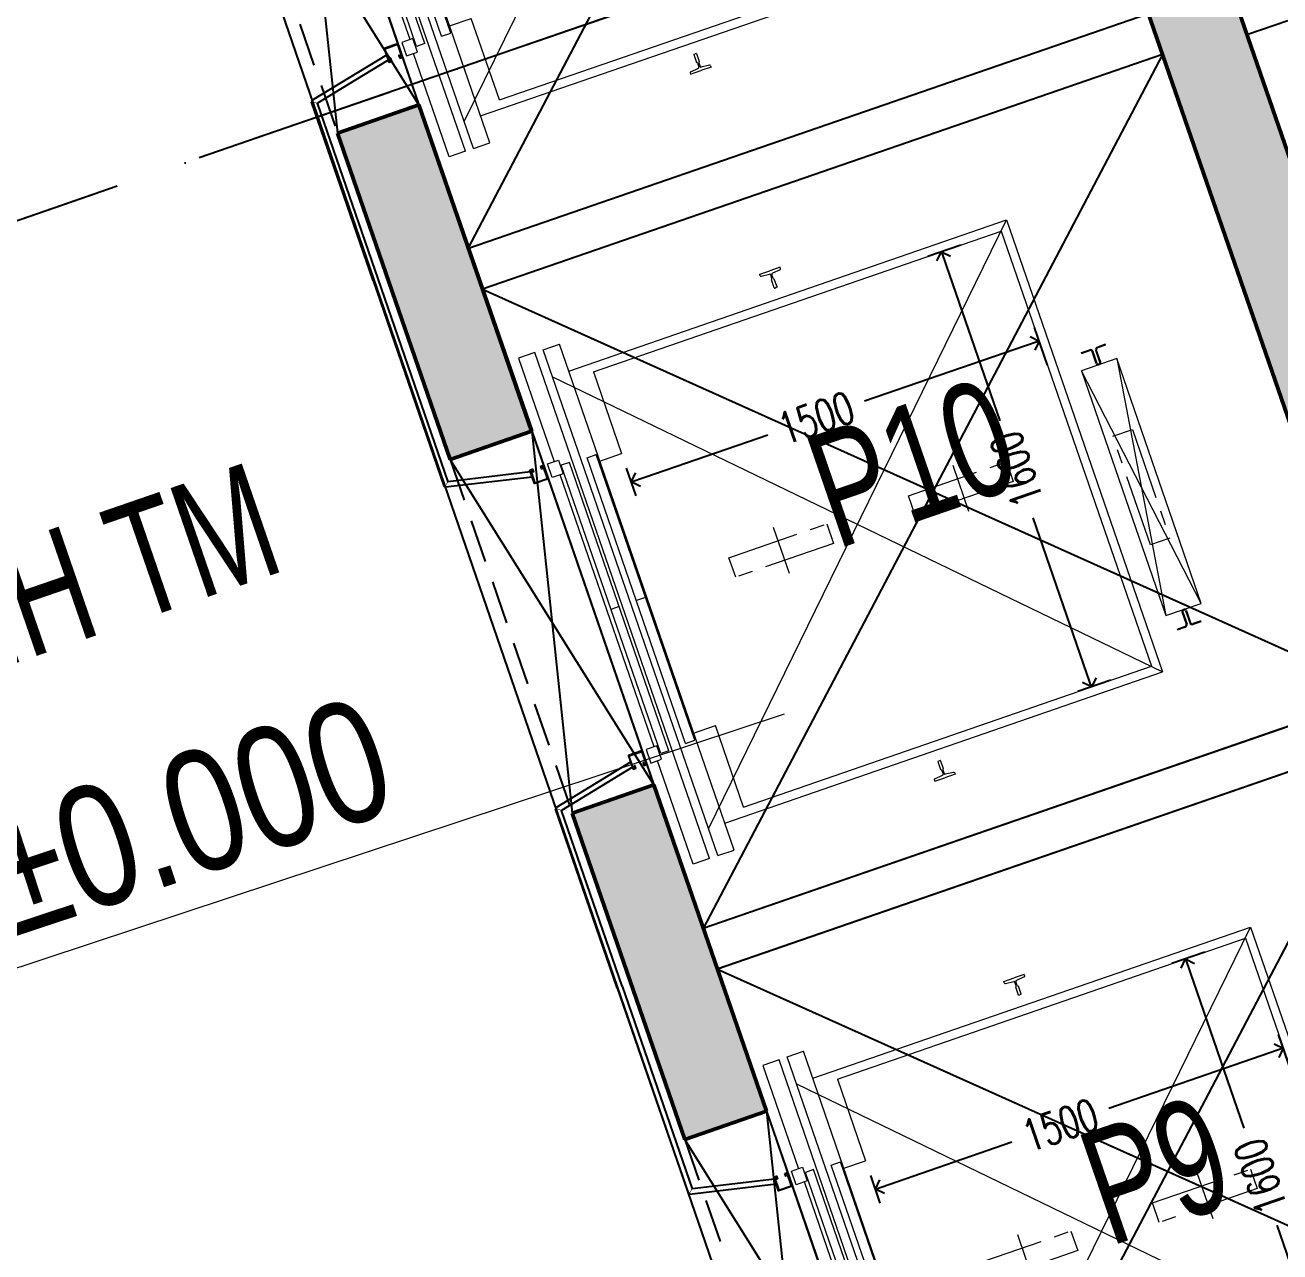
# Model space of a CAD drawing. Header units: millimetres. Extents: x -1534340 to 1713810, y -1348191 to 1114081.
# Drawn here: x 1275575 to 1279937, y -303787 to -299524 of the extents above; entities that cross this region are included whole.
import ezdxf
from ezdxf.enums import TextEntityAlignment as Align

# ---------------------------------------------------------------- set-up
doc = ezdxf.new("R2010")
doc.units = ezdxf.units.MM
doc.header["$LTSCALE"] = 100
doc.header["$PDMODE"] = 32
doc.header["$PDSIZE"] = 2.5
for name, pattern in [('CENTER2', [1.125, 0.75, -0.125, 0.125, -0.125]), ('DASHED', [4.5, 3, -1.5]), ('xref.asix of  podium$0$xref.asix of  podium$0$DASHDOT', [1, 0.5, -0.25, 0, -0.25]), ('xref.asix of  podium$0$xref.asix of  podium$0$Xref_ST_MBDV Cot vach 30.7.2022$0$CENTERX2', [4, 2.5, -0.5, 0.5, -0.5]), ('xref.asix of  podium$0$xref.asix of  podium$0$Xref_ST_MBDV Cot vach 30.7.2022$0$HIDDEN', [0.375, 0.25, -0.125]), ('xref.asix of  podium$0$xref.asix of  podium$0$Xref_ST_MBDV Cot vach 30.7.2022$0$PHANTOMX2', [5, 2.5, -0.5, 0.5, -0.5, 0.5, -0.5]), ('Xref.Asix of Basement B2$0$HIDDEN', [0.375, 0.25, -0.125]), ('Xref_ST_MBDV Cot vach 30.7.2022$0$CENTERX2', [4, 2.5, -0.5, 0.5, -0.5]), ('Xref_ST_MBDV Cot vach 30.7.2022$0$HIDDEN', [0.375, 0.25, -0.125]), ('Xref_ST_MBDV Cot vach 30.7.2022$0$PHANTOMX2', [5, 2.5, -0.5, 0.5, -0.5, 0.5, -0.5])]:
    doc.linetypes.add(name, pattern=pattern)
for name, color, linetype in [('ccu11-Khuat', 9, 'DASHED'), ('ccu11-Thay', 7, 'Continuous'), ('ccu12-Manh', 8, 'Continuous'), ('ccu12-Truc', 13, 'CENTER2'), ('KC2-DIM', 251, 'Continuous'), ('KT-Kich thuoc', 9, 'Continuous'), ('KT-Text', 7, 'Continuous'), ('xref.asix of  podium$0$xref.asix of  podium$0$KT-Hatch', 251, 'Continuous'), ('xref.asix of  podium$0$xref.asix of  podium$0$KT-Kich thuoc', 9, 'Continuous'), ('xref.asix of  podium$0$xref.asix of  podium$0$KT-Luoi truc South Tower', 8, 'xref.asix of  podium$0$xref.asix of  podium$0$DASHDOT'), ('xref.asix of  podium$0$xref.asix of  podium$0$KT-Thay', 7, 'Continuous'), ('xref.asix of  podium$0$xref.asix of  podium$0$Xref_ST_MBDV Cot vach 30.7.2022$0$KT-Net manh', 139, 'Continuous'), ('Xref_ST_MBDV Cot vach 30.7.2022$0$KT-Net manh', 139, 'Continuous')]:
    doc.layers.add(name, color=color, linetype=linetype)
for name, color, linetype, lineweight in [('KT-Ghi chu', 26, 'Continuous', 15), ('xref.asix of  podium$0$xref.asix of  podium$0$ST_MBDV Cot vach 220805$0$KT-Net cot vach', 6, 'Continuous', 50), ('xref.asix of  podium$0$xref.asix of  podium$0$Xref_ST_MBDV Cot vach 30.7.2022$0$KT-Noi that', 36, 'Continuous', 9), ('Xref_ST_MBDV Cot vach 30.7.2022$0$KT-Noi that', 36, 'Continuous', 9)]:
    doc.layers.add(name, color=color, linetype=linetype, lineweight=lineweight)
doc.layers.add('Xref.Asix of Basement B2$0$KT-Chi gioi XD', color=7, linetype='Xref.Asix of Basement B2$0$HIDDEN', true_color=0x0066cc)
doc.styles.add('font unicode ccu', font='arial.ttf')
doc.styles.add('xref.asix of  podium$0$xref.asix of  podium$0$Xref_ST_MBDV Cot vach 30.7.2022$0$DIM', font='vnsimli.shx', dxfattribs={"width": 0.7})
doc.styles.add('Xref_ST_MBDV Cot vach 30.7.2022$0$Arial', font='arial.ttf', dxfattribs={"width": 0.7})
doc.styles.add('Xref_ST_MBDV Cot vach 30.7.2022$0$DIM', font='vnsimli.shx', dxfattribs={"width": 0.7})
doc.dimstyles.new('xref.asix of  podium$0$xref.asix of  podium$0$Xref_ST_MBDV Cot vach 30.7.2022$0$CCU 1-100 A1', dxfattribs={"dimscale": 100, "dimtxt": 2.2, "dimasz": 1, "dimexe": 1, "dimexo": 0, "dimgap": 1, "dimtad": 1, "dimdec": 0, "dimdsep": 46, "dimtxsty": 'xref.asix of  podium$0$xref.asix of  podium$0$Xref_ST_MBDV Cot vach 30.7.2022$0$DIM', "dimblk1": 'xref.asix of  podium$0$xref.asix of  podium$0$Xref_ST_MBDV Cot vach 30.7.2022$0$_ARCHTICK', "dimblk2": 'xref.asix of  podium$0$xref.asix of  podium$0$Xref_ST_MBDV Cot vach 30.7.2022$0$_ARCHTICK', "dimsah": 1, "dimcen": 0, "dimdle": 1, "dimclrd": 256, "dimclre": 256, "dimclrt": 31, "dimadec": 0, "dimazin": 0, "dimtfac": 1, "dimtdec": 0, "dimtix": 1, "dimtmove": 2, "dimatfit": 3, "dimldrblk": 'xref.asix of  podium$0$xref.asix of  podium$0$Xref_ST_MBDV Cot vach 30.7.2022$0$_ARCHTICK', "dimfxl": 8, "dimtolj": 1, "dimarcsym": 0})
doc.dimstyles.new('Xref_ST_MBDV Cot vach 30.7.2022$0$CCU 1-100 A1', dxfattribs={"dimscale": 100, "dimtxt": 2.2, "dimasz": 1, "dimexe": 1, "dimexo": 0, "dimgap": 1, "dimtad": 1, "dimdec": 0, "dimdsep": 46, "dimtxsty": 'Xref_ST_MBDV Cot vach 30.7.2022$0$DIM', "dimblk1": 'Xref_ST_MBDV Cot vach 30.7.2022$0$_ARCHTICK', "dimblk2": 'Xref_ST_MBDV Cot vach 30.7.2022$0$_ARCHTICK', "dimsah": 1, "dimcen": 0, "dimdle": 1, "dimclrd": 256, "dimclre": 256, "dimclrt": 31, "dimadec": 0, "dimazin": 0, "dimtfac": 1, "dimtdec": 0, "dimtix": 1, "dimtmove": 2, "dimatfit": 3, "dimldrblk": 'Xref_ST_MBDV Cot vach 30.7.2022$0$_ARCHTICK', "dimfxl": 8, "dimtolj": 1, "dimarcsym": 0})

# ---------------------------------------------------------------- blocks, each defined once
blk = doc.blocks.new('Grid-ST-flat-3')
at = {"layer": 'ccu12-Truc', "ltscale": 30}
blk.add_line((373810.3, -49513), (349695.2, -57838.7), dxfattribs=at)
blk = doc.blocks.new('LOI-B2-T1-PN')
at = {"layer": 'xref.asix of  podium$0$xref.asix of  podium$0$KT-Hatch'}
h = blk.add_hatch(dxfattribs=at)
h.set_pattern_fill('BTCT', color=256, scale=40)
h.set_pattern_definition([(50, (106559.85, -42147.03), (286.9041, -25.10085), [30, -330]), (355, (106559.85, -42147.03), (-55.5005, 300.8769), [24, -264]), (100.4514, (106583.76, -42149.12), (231.40375, 275.7758), [25.4961, -280.4568]), (46.1842, (106559.85, -42067.03), (426.8964, -66.2076), [45, -495]), (96.6356, (106595.43, -42072.55), (373.865, 389.6471), [38.2441, -420.6852]), (351.1842, (106559.85, -42067.03), (373.8648, 389.6474), [36, -396]), (21, (106599.85, -42087.03), (238.7628, -161.04756), [30, -330]), (326, (106599.85, -42087.03), (97.3261, 290.06), [24, -264]), (71.4514, (106619.75, -42100.45), (336.08905, 129.0122), [25.4961, -280.4568]), (37.5, (106559.85, -42147.03), (4.86394, 133.15754), [0, -260.8, 0, -268, 0, -265]), (7.5, (106559.85, -42147.03), (105.22781, 157.76468), [0, -152.8, 0, -254.8, 0, -101]), (327.5, (106470.65, -42147.03), (213.52897, -9.02195), [0, -100, 0, -312, 0, -414]), (317.5, (106430.65, -42147.03), (233.27447, 40.042), [0, -130, 0, -207.2, 0, -294]), (45, (106559.85, -42147.03), (-106.06602, 106.06602), []), (45, (106630.57, -42147.03), (-106.06602, 106.06602), [])])
h.paths.add_polyline_path([(49433.7, 3364), (49622.7, 3429.2), (52034.4, -3556.2), (48915.1, -4633.1), (48640.9, -3839.1), (45994.2, -4752.9), (45691.5, -3876), (45975.1, -3778.1), (46163.6, -4324.1), (48526.7, -3508.3), (46111.8, 3486.6), (43748.6, 2670.7), (43919.1, 2177), (43635.5, 2079.1), (43350.8, 2903.7), (49116.9, 4894.4), (49182.1, 4705.3), (46346.4, 3726.3), (49117.1, -4298.9), (51763.8, -3385.1)])
h.paths.add_polyline_path([(45550.8, -2549.2), (45267.2, -2647.1), (44875.6, -1512.8), (45159.2, -1414.9)], flags=17)
h.paths.add_polyline_path([(44735, -186.1), (44451.4, -284), (44059.8, 850.3), (44343.3, 948.2)], flags=17)
h.paths.add_polyline_path([(42855.7, -4855), (42572.2, -4952.9), (42759.8, -5496.4), (40396.7, -6312.3), (37981.7, 682.6), (40344.9, 1498.4), (40516.2, 1002.2), (40799.8, 1100.1), (40514.2, 1927.2), (37583.9, 915.5), (40227.3, -6741), (43157.6, -5729.4)])
h.paths.add_polyline_path([(42431.5, -3626.2), (42147.9, -3724.1), (41756.3, -2589.8), (42039.9, -2491.9)], flags=17)
h.paths.add_polyline_path([(41615.6, -1263.1), (41332.1, -1361), (40940.4, -226.7), (41224, -128.8)], flags=17)
at = {"ltscale": 0.5}
for points in [[(46878.7, 1265.3), (44515.5, 449.4)], [(46927.6, 1123.5), (44564.5, 307.6)], [(47694.5, -1097.9), (45331.4, -1913.7)], [(47743.5, -1239.7), (45380.4, -2055.5)]]:
    blk.add_lwpolyline(points, dxfattribs=at)
at = {"layer": 'ccu11-Khuat', "color": 6, "ltscale": 0.5}
for points in [[(43635.5, 2079.1), (44059.8, 850.3)], [(44451.4, -284), (44875.6, -1512.8)], [(45267.2, -2647.1), (45691.5, -3876)]]:
    blk.add_lwpolyline(points, dxfattribs=at)
at = {"layer": 'ccu11-Khuat', "ltscale": 0.5}
blk.add_lwpolyline([(47221, 1193), (48213.5, 1535.7), (48523.5, 637.8)], dxfattribs=at)
at = {"layer": 'ccu11-Thay', "color": 6, "ltscale": 0.5}
for points in [[(43919.1, 2177), (44343.3, 948.2)], [(44735, -186.1), (45159.2, -1414.9)], [(45550.8, -2549.2), (45975.1, -3778.1)]]:
    blk.add_lwpolyline(points, dxfattribs=at)
at = {"layer": 'ccu12-Manh', "ltscale": 0.5}
for points in [[(46110.9, 3489.1), (44514.7, 451.9)], [(46927.6, 1123.5), (45331.4, -1913.7)], [(44564.5, 307.6), (47694.5, -1097.9)], [(47743.5, -1239.7), (46147.3, -4276.9)], [(45380.4, -2055.5), (48510.4, -3461)]]:
    blk.add_lwpolyline(points, dxfattribs=at)
at = {"layer": 'KC2-DIM', "ltscale": 0.5}
for points in [[(43919.1, 2177), (44059.8, 850.3)], [(44343.3, 948.2), (43635.5, 2079.1)], [(44735, -186.1), (44875.6, -1512.8)], [(45159.2, -1414.9), (44451.4, -284)], [(45550.8, -2549.2), (45691.5, -3876)], [(45975.1, -3778.1), (45267.2, -2647.1)]]:
    blk.add_lwpolyline(points, dxfattribs=at)
at = {"layer": 'xref.asix of  podium$0$xref.asix of  podium$0$ST_MBDV Cot vach 220805$0$KT-Net cot vach', "extrusion": (-3.35283e-09, 1.99852e-08, 1)}
for p, q in [((46346.4, 3726.3), (49117.1, -4298.9)), ((48526.7, -3508.3), (46111.8, 3486.6))]:
    blk.add_line(p, q, dxfattribs=at)
at = {"layer": 'xref.asix of  podium$0$xref.asix of  podium$0$ST_MBDV Cot vach 220805$0$KT-Net cot vach', "color": 6}
for p, q in [((44343.3, 948.2), (44059.8, 850.3)), ((44735, -186.1), (44451.4, -284)), ((45159.2, -1414.9), (44875.6, -1512.8)), ((45550.8, -2549.2), (45267.2, -2647.1))]:
    blk.add_line(p, q, dxfattribs=at)
at = {"layer": 'xref.asix of  podium$0$xref.asix of  podium$0$ST_MBDV Cot vach 220805$0$KT-Net cot vach', "color": 6, "extrusion": (-3.35283e-09, 1.99852e-08, 1)}
for p, q in [((44343.3, 948.2), (44735, -186.1)), ((44059.8, 850.3), (44451.4, -284)), ((45159.2, -1414.9), (45550.8, -2549.2)), ((44875.6, -1512.8), (45267.2, -2647.1))]:
    blk.add_line(p, q, dxfattribs=at)
blk = doc.blocks.new('xref.asix of  podium$0$xref.asix of  podium$0$Asix South Tower')
at = {"layer": 'xref.asix of  podium$0$xref.asix of  podium$0$KT-Luoi truc South Tower', "ltscale": 10}
blk.add_line((-41522.4, 50319.2), (-65827.2, 41928), dxfattribs=at)
blk = doc.blocks.new('xref.asix of  podium$0$xref.asix of  podium$0$Xref_ST_MBDV Cot vach 30.7.2022$0$_Open90')
at = {"color": 0, "linetype": 'ByBlock', "lineweight": -2}
for p, q in [((0, 0), (-1, 0)), ((-0.5, 0.5), (0, 0)), ((0, 0), (-0.5, -0.5))]:
    blk.add_line(p, q, dxfattribs=at)
blk = doc.blocks.new('*D2766')
at = {"layer": 'Defpoints', "color": 5, "transparency": 16777216}
for p, q in [((-2230, 1494.3), (-2230, 1595.8)), ((-730, 1457.2), (-730, 1595.8)), ((-2180, 1545.8), (-1728.4, 1545.8)), ((-780, 1545.8), (-1371.8, 1545.8))]:
    blk.add_line(p, q, dxfattribs=at)
at = {"layer": 'Defpoints', "color": 0, "transparency": 16777216}
for p in [(-2230, 1545.8), (-2230, 1494.3, 0), (-730, 1457.2, 0)]:
    blk.add_point(p, dxfattribs=at)
at = {"layer": 'Defpoints', "color": 5, "transparency": 16777216, "xscale": 50, "yscale": 50, "zscale": 50, "rotation": 180}
blk.add_blockref('xref.asix of  podium$0$xref.asix of  podium$0$Xref_ST_MBDV Cot vach 30.7.2022$0$_Open90', (-2230, 1545.8), dxfattribs=at)
at = {"layer": 'Defpoints', "color": 5, "transparency": 16777216, "xscale": 50, "yscale": 50, "zscale": 50}
blk.add_blockref('xref.asix of  podium$0$xref.asix of  podium$0$Xref_ST_MBDV Cot vach 30.7.2022$0$_Open90', (-730, 1545.8), dxfattribs=at)
at = {"layer": 'Defpoints', "color": 5, "transparency": 16777216, "insert": (-1550.1, 1545.8), "char_height": 110, "attachment_point": 5, "style": 'xref.asix of  podium$0$xref.asix of  podium$0$Xref_ST_MBDV Cot vach 30.7.2022$0$DIM'}
blk.add_mtext('\\A1;1500', dxfattribs=at)
blk = doc.blocks.new('xref.asix of  podium$0$xref.asix of  podium$0$Xref_ST_MBDV Cot vach 30.7.2022$0$_ARCHTICK')
at = {"color": 0, "linetype": 'ByBlock', "const_width": 0.15}
blk.add_lwpolyline([(-0.5, -0.5), (0.5, 0.5)], dxfattribs=at)
blk = doc.blocks.new('*D2767')
at = {"layer": 'Defpoints', "color": 5, "transparency": 16777216}
for p, q in [((-879.1, 1950), (-1000.2, 1950)), ((-950.2, 1900), (-950.2, 1328.3)), ((-950.2, 400), (-950.2, 971.7)), ((-879.1, 350), (-1000.2, 350))]:
    blk.add_line(p, q, dxfattribs=at)
at = {"layer": 'Defpoints', "color": 0, "transparency": 16777216}
for p in [(-879.1, 1950, 0), (-950.2, 350), (-879.1, 350, 0)]:
    blk.add_point(p, dxfattribs=at)
at = {"layer": 'Defpoints', "color": 5, "transparency": 16777216, "xscale": 50, "yscale": 50, "zscale": 50}
for p, rotation in [((-950.2, 1950), 90), ((-950.2, 350), 270)]:
    blk.add_blockref('xref.asix of  podium$0$xref.asix of  podium$0$Xref_ST_MBDV Cot vach 30.7.2022$0$_Open90', p, dxfattribs=dict(at, rotation=rotation))
at = {"layer": 'Defpoints', "color": 5, "transparency": 16777216, "insert": (-950.2, 1150), "char_height": 110, "attachment_point": 5, "rotation": 90, "style": 'xref.asix of  podium$0$xref.asix of  podium$0$Xref_ST_MBDV Cot vach 30.7.2022$0$DIM'}
blk.add_mtext('\\A1;1600', dxfattribs=at)
blk = doc.blocks.new('Xref_ST_MBDV Cot vach 30.7.2022$0$_Open90')
at = {"color": 0, "linetype": 'ByBlock', "lineweight": -2}
for p, q in [((0, 0), (-1, 0)), ((-0.5, 0.5), (0, 0)), ((0, 0), (-0.5, -0.5))]:
    blk.add_line(p, q, dxfattribs=at)
blk = doc.blocks.new('*D185')
at = {"layer": 'Defpoints', "color": 5, "transparency": 16777216}
for p, q in [((-2230, 1494.3), (-2230, 1595.8)), ((-730, 1457.2), (-730, 1595.8)), ((-2180, 1545.8), (-1728.4, 1545.8)), ((-780, 1545.8), (-1371.8, 1545.8))]:
    blk.add_line(p, q, dxfattribs=at)
at = {"layer": 'Defpoints', "color": 0, "transparency": 16777216}
for p in [(-2230, 1545.8), (-2230, 1494.3), (-730, 1457.2)]:
    blk.add_point(p, dxfattribs=at)
at = {"layer": 'Defpoints', "color": 5, "transparency": 16777216, "xscale": 50, "yscale": 50, "zscale": 50, "rotation": 180}
blk.add_blockref('Xref_ST_MBDV Cot vach 30.7.2022$0$_Open90', (-2230, 1545.8), dxfattribs=at)
at = {"layer": 'Defpoints', "color": 5, "transparency": 16777216, "xscale": 50, "yscale": 50, "zscale": 50}
blk.add_blockref('Xref_ST_MBDV Cot vach 30.7.2022$0$_Open90', (-730, 1545.8), dxfattribs=at)
at = {"layer": 'Defpoints', "color": 5, "transparency": 16777216, "insert": (-1550.1, 1545.8), "char_height": 110, "attachment_point": 5, "style": 'Xref_ST_MBDV Cot vach 30.7.2022$0$DIM'}
blk.add_mtext('\\A1;1500', dxfattribs=at)
blk = doc.blocks.new('Xref_ST_MBDV Cot vach 30.7.2022$0$_ARCHTICK')
at = {"color": 0, "linetype": 'ByBlock', "const_width": 0.15}
blk.add_lwpolyline([(-0.5, -0.5), (0.5, 0.5)], dxfattribs=at)
blk = doc.blocks.new('*D186')
at = {"layer": 'Defpoints', "color": 5, "transparency": 16777216}
for p, q in [((-879.1, 1950), (-1000.2, 1950)), ((-950.2, 1900), (-950.2, 1328.3)), ((-950.2, 400), (-950.2, 971.7)), ((-879.1, 350), (-1000.2, 350))]:
    blk.add_line(p, q, dxfattribs=at)
at = {"layer": 'Defpoints', "color": 0, "transparency": 16777216}
for p in [(-879.1, 1950), (-950.2, 350), (-879.1, 350)]:
    blk.add_point(p, dxfattribs=at)
at = {"layer": 'Defpoints', "color": 5, "transparency": 16777216, "xscale": 50, "yscale": 50, "zscale": 50}
for p, rotation in [((-950.2, 1950), 90), ((-950.2, 350), 270)]:
    blk.add_blockref('Xref_ST_MBDV Cot vach 30.7.2022$0$_Open90', p, dxfattribs=dict(at, rotation=rotation))
at = {"layer": 'Defpoints', "color": 5, "transparency": 16777216, "insert": (-950.2, 1150), "char_height": 110, "attachment_point": 5, "rotation": 90, "style": 'Xref_ST_MBDV Cot vach 30.7.2022$0$DIM'}
blk.add_mtext('\\A1;1600', dxfattribs=at)
blk = doc.blocks.new('CAODOSAN')
at = {"layer": 'KT-Ghi chu'}
h = blk.add_hatch(color=256, dxfattribs=at)
edge = h.paths.add_edge_path()
edge.add_ellipse((285.7, 0), major_axis=(129.9, 129.9), ratio=1, start_angle=45, end_angle=135)
edge.add_line((102, 0), (285.7, 0))
edge.add_line((285.7, 0), (285.7, 183.7))
h = blk.add_hatch(color=256, dxfattribs=at)
edge = h.paths.add_edge_path()
edge.add_ellipse((285.7, 0), major_axis=(129.9, 129.9), ratio=1, start_angle=225, end_angle=315)
edge.add_line((469.3, 0), (285.7, 0))
edge.add_line((285.7, 0), (285.7, -183.7))
for p, q in [((285.7, 285.7), (285.7, -285.7)), ((2047.4, 0), (0, 0))]:
    blk.add_line(p, q, dxfattribs=at)
blk.add_circle((285.7, 0), 183.7, dxfattribs=at)
at = {"color": 3, "style": 'font unicode ccu', "width": 0.7}
blk.add_attdef('FL', (493.5, 47.1), '', height=300, dxfattribs=at)
at = {"color": 1, "style": 'font unicode ccu', "width": 0.7}
blk.add_attdef('SL', (489.8, -336.6), '', height=300, dxfattribs=at)
blk = doc.blocks.new('xref.asix of  podium$0$xref.asix of  podium$0$Xref_ST_MBDV Cot vach 30.7.2022$0$TM 1000kg')
at = {"layer": 'xref.asix of  podium$0$xref.asix of  podium$0$Xref_ST_MBDV Cot vach 30.7.2022$0$KT-Net manh'}
for p, q in [((-2850, 2500), (-2850, 1742.2)), ((-2832, 2500), (-2832, 1754.4)), ((-2500, 1800), (-2500, 500)), ((-2550, 1692.7), (-2832, 1754.4)), ((-2850, 1742.2), (-2847, 1742.2)), ((-2847, 1742.2), (-2847, 1739.2)), ((-2550, 1674.2), (-2847, 1739.2)), ((-2550, 625.8), (-2847, 560.8)), ((-2550, 607.3), (-2832, 545.6)), ((-2850, 557.8), (-2847, 557.8)), ((-2850, -100), (-2850, 557.8)), ((-2847, 557.8), (-2847, 560.8)), ((-2832, -100), (-2832, 545.6))]:
    blk.add_line(p, q, dxfattribs=at)
at = {"layer": 'xref.asix of  podium$0$xref.asix of  podium$0$Xref_ST_MBDV Cot vach 30.7.2022$0$KT-Net manh', "const_width": 2}
for points in [[(-2847, 1742.2), (-2832, 1754.4)], [(-2847, 557.8), (-2832, 545.6)]]:
    blk.add_lwpolyline(points, dxfattribs=at)
at = {"layer": 'xref.asix of  podium$0$xref.asix of  podium$0$Xref_ST_MBDV Cot vach 30.7.2022$0$KT-Net manh', "ltscale": 2}
for points in [[(-2510, 1700), (-2500, 1700), (-2500, 1650), (-2550, 1650), (-2550, 1700), (-2540, 1700), (-2540, 1690), (-2541.6, 1690), (-2541.6, 1698.4), (-2548.4, 1698.4), (-2548.4, 1651.6), (-2501.6, 1651.6), (-2501.6, 1698.4), (-2508.4, 1698.4), (-2508.4, 1690), (-2510, 1690)], [(-2510, 600), (-2500, 600), (-2500, 650), (-2550, 650), (-2550, 600), (-2540, 600), (-2540, 610), (-2541.6, 610), (-2541.6, 601.6), (-2548.4, 601.6), (-2548.4, 648.4), (-2501.6, 648.4), (-2501.6, 601.6), (-2508.4, 601.6), (-2508.4, 610), (-2510, 610)]]:
    blk.add_lwpolyline(points, close=True, dxfattribs=at)
at = {"layer": 'xref.asix of  podium$0$xref.asix of  podium$0$Xref_ST_MBDV Cot vach 30.7.2022$0$KT-Noi that', "linetype": 'Continuous', "ltscale": 2}
for p, q in [((-2460, 2080, 0), (-2460, 1700, 0)), ((-2400, 2080, 0), (-2460, 2080, 0)), ((-2400, 220, 0), (-2400, 2080, 0)), ((-2370, 220, 0), (-2370, 2080, 0)), ((-2370, 2080, 0), (-2310, 2080, 0)), ((-2310, 220, 0), (-2310, 2080, 0)), ((-2310, 1981, 0), (-700, 1981, 0)), ((-700, 1981, 0), (-700, 319, 0)), ((-2230, 1950, 0), (-730, 1950, 0)), ((-2230, 1950, 0), (-2230, 1650, 0)), ((-730, 1950, 0), (-730, 350, 0)), ((-2441.3, 620, 0), (-2441.3, 1680, 0)), ((-2411, 1680, 0), (-2441.3, 1680, 0)), ((-2411, 620, 0), (-2411, 1680, 0)), ((-2348, 625, 0), (-2348, 1675, 0)), ((-2348, 1675, 0), (-2314, 1675, 0)), ((-2314, 625, 0), (-2314, 1675, 0)), ((-2455, 650, 0), (-2455, 1650, 0)), ((-2310, 1650, 0), (-2230, 1650, 0)), ((-2411, 1150, 0), (-2441.3, 1150, 0)), ((-2314, 1150, 0), (-2348, 1150, 0)), ((-2411, 620, 0), (-2441.3, 620, 0)), ((-2348, 625, 0), (-2314, 625, 0)), ((-2310, 650, 0), (-2230, 650, 0)), ((-2230, 350, 0), (-2230, 650, 0)), ((-2460, 220, 0), (-2460, 600, 0)), ((-2230, 350, 0), (-730, 350, 0)), ((-2310, 319, 0), (-700, 319, 0)), ((-2400, 220, 0), (-2460, 220, 0)), ((-2370, 220, 0), (-2310, 220, 0))]:
    blk.add_line(p, q, dxfattribs=at)
at = {"layer": 'xref.asix of  podium$0$xref.asix of  podium$0$Xref_ST_MBDV Cot vach 30.7.2022$0$KT-Noi that', "linetype": 'Continuous'}
for p, q in [((-1572.5, 2077, 0), (-1572.5, 2082, 0)), ((-1572.5, 2082, 0), (-1535, 2082, 0)), ((-1569.5, 2074, 0), (-1540.1, 2070.9, 0)), ((-1540, 2021, 0), (-1540, 2050, 0)), ((-1537.1, 2054.1, 0), (-1537.1, 2067.9, 0)), ((-1497.5, 2082, 0), (-1535, 2082, 0)), ((-1532.9, 2054.1, 0), (-1532.9, 2067.9, 0)), ((-1530, 2021, 0), (-1530, 2050, 0)), ((-1500.5, 2074, 0), (-1529.9, 2070.9, 0)), ((-1497.5, 2077, 0), (-1497.5, 2082, 0)), ((-1539, 2020, 0), (-1535, 2020, 0)), ((-1531, 2020, 0), (-1535, 2020, 0)), ((-603.5, 1460, 0), (-574.4, 1460, 0)), ((-603.5, 1456.8, 0), (-603.5, 1460, 0)), ((-603.5, 1456.8, 0), (-574.4, 1456.8, 0)), ((-568.2, 1406.2, 0), (-568.2, 1450.6, 0)), ((-565, 1406.2, 0), (-565, 1450.6, 0)), ((-555, 1406.2, 0), (-555, 1450.6, 0)), ((-551.8, 1406.2, 0), (-551.8, 1450.6, 0)), ((-516.5, 1460, 0), (-545.6, 1460, 0)), ((-516.5, 1456.8, 0), (-545.6, 1456.8, 0)), ((-516.5, 1456.8, 0), (-516.5, 1460, 0)), ((-558, 1403.2, 0), (-562, 1403.2, 0)), ((-558, 1400, 0), (-562, 1400, 0)), ((-568.2, 493.8, 0), (-568.2, 449.4, 0)), ((-565, 493.8, 0), (-565, 449.4, 0)), ((-558, 500, 0), (-562, 500, 0)), ((-558, 496.8, 0), (-562, 496.8, 0)), ((-555, 493.8, 0), (-555, 449.4, 0)), ((-551.8, 493.8, 0), (-551.8, 449.4, 0)), ((-603.5, 443.2, 0), (-574.4, 443.2, 0)), ((-603.5, 440, 0), (-574.4, 440, 0)), ((-516.5, 443.2, 0), (-545.6, 443.2, 0)), ((-516.5, 440, 0), (-545.6, 440, 0)), ((-1540, 279, 0), (-1540, 250, 0)), ((-1539, 280, 0), (-1535, 280, 0)), ((-1531, 280, 0), (-1535, 280, 0)), ((-1530, 279, 0), (-1530, 250, 0)), ((-1572.5, 223, 0), (-1572.5, 218, 0)), ((-1569.5, 226, 0), (-1540.1, 229.1, 0)), ((-1537.1, 245.9, 0), (-1537.1, 232.1, 0)), ((-1532.9, 245.9, 0), (-1532.9, 232.1, 0)), ((-1500.5, 226, 0), (-1529.9, 229.1, 0)), ((-1497.5, 223, 0), (-1497.5, 218, 0)), ((-1572.5, 218, 0), (-1535, 218, 0)), ((-1497.5, 218, 0), (-1535, 218, 0))]:
    blk.add_line(p, q, dxfattribs=at)
at = {"layer": 'xref.asix of  podium$0$xref.asix of  podium$0$Xref_ST_MBDV Cot vach 30.7.2022$0$KT-Noi that', "linetype": 'xref.asix of  podium$0$xref.asix of  podium$0$Xref_ST_MBDV Cot vach 30.7.2022$0$HIDDEN', "ltscale": 500}
for p, q in [((-2370, 1981, 0), (-700, 319, 0)), ((-2370, 319, 0), (-700, 1981, 0)), ((-495, 1400, 0), (-625, 500, 0)), ((-495, 500, 0), (-625, 1400, 0))]:
    blk.add_line(p, q, dxfattribs=at)
at = {"layer": 'xref.asix of  podium$0$xref.asix of  podium$0$Xref_ST_MBDV Cot vach 30.7.2022$0$KT-Noi that', "linetype": 'xref.asix of  podium$0$xref.asix of  podium$0$Xref_ST_MBDV Cot vach 30.7.2022$0$CENTERX2'}
for p, q in [((-1815, 1236, 0), (-1815, 1066.7, 0)), ((-1155, 1236, 0), (-1155, 1066.7, 0))]:
    blk.add_line(p, q, dxfattribs=at)
at = {"layer": 'xref.asix of  podium$0$xref.asix of  podium$0$Xref_ST_MBDV Cot vach 30.7.2022$0$KT-Noi that', "linetype": 'Continuous', "ltscale": 2, "elevation": 0}
for points in [[(-2485, 1700), (-2445, 1700), (-2445, 1650), (-2485, 1650)], [(-495, 1400), (-625, 1400), (-625, 500), (-495, 500)], [(-2485, 600), (-2445, 600), (-2445, 650), (-2485, 650)]]:
    blk.add_lwpolyline(points, close=True, dxfattribs=at)
at = {"layer": 'xref.asix of  podium$0$xref.asix of  podium$0$Xref_ST_MBDV Cot vach 30.7.2022$0$KT-Noi that', "linetype": 'xref.asix of  podium$0$xref.asix of  podium$0$Xref_ST_MBDV Cot vach 30.7.2022$0$PHANTOMX2', "elevation": 0}
for points in [[(-1635, 1186), (-1635, 1114), (-1995, 1114), (-1995, 1186)], [(-975, 1186), (-975, 1114), (-1335, 1114), (-1335, 1186)], [(-524, 1150), (-524, 750), (-596, 750), (-596, 1150)]]:
    blk.add_lwpolyline(points, close=True, dxfattribs=at)
at = {"layer": 'xref.asix of  podium$0$xref.asix of  podium$0$Xref_ST_MBDV Cot vach 30.7.2022$0$KT-Noi that', "linetype": 'Continuous'}
for centre, radius, start, end in [((-1569.5, 2077, 0), 3, 180, 270), ((-1540.1, 2067.9, 0), 3, 0, 90), ((-1542.3, 2054.7, 0), 5.25, 295.6697, 353.3173), ((-1529.9, 2067.9, 0), 3, 90, 180), ((-1527.7, 2054.7, 0), 5.25, 186.6827, 244.3303), ((-1500.5, 2077, 0), 3, 270, 0), ((-1539, 2021, 0), 1, 180, 270), ((-1531, 2021, 0), 1, 270, 0), ((-574.4, 1450.6, 0), 9.4, 0, 90), ((-574.4, 1450.6, 0), 6.2, 0, 90), ((-545.6, 1450.6, 0), 9.4, 90, 180), ((-545.6, 1450.6, 0), 6.2, 90, 180), ((-562, 1406.2, 0), 6.2, 180, 270), ((-562, 1406.2, 0), 3, 180, 270), ((-558, 1406.2, 0), 3, 270, 0), ((-558, 1406.2, 0), 6.2, 270, 0), ((-562, 493.8, 0), 6.2, 90, 180), ((-562, 493.8, 0), 3, 90, 180), ((-558, 493.8, 0), 6.2, 0, 90), ((-558, 493.8, 0), 3, 0, 90), ((-574.4, 449.4, 0), 6.2, 270, 0), ((-574.4, 449.4, 0), 9.4, 270, 0), ((-545.6, 449.4, 0), 9.4, 180, 270), ((-545.6, 449.4, 0), 6.2, 180, 270), ((-1539, 279, 0), 1, 90, 180), ((-1531, 279, 0), 1, 0, 90), ((-1569.5, 223, 0), 3, 90, 180), ((-1540.1, 232.1, 0), 3, 270, 0), ((-1542.3, 245.3, 0), 5.25, 6.6827, 64.3303), ((-1527.7, 245.3, 0), 5.25, 115.6697, 173.3173), ((-1529.9, 232.1, 0), 3, 180, 270), ((-1500.5, 223, 0), 3, 0, 90)]:
    blk.add_arc(centre, radius, start, end, dxfattribs=at)
at = {"layer": 'Defpoints', "color": 5}
for base, p1, p2, angle, picture, middle in [((-950.2, 350), (-879.1, 1950, 0), (-879.1, 350, 0), 90, '*D2767', (-950.2, 1150)), ((-2230, 1545.8), (-730, 1457.2, 0), (-2230, 1494.3, 0), 180, '*D2766', (-1550.1, 1545.8))]:
    dim = blk.add_linear_dim(base=base, p1=p1, p2=p2, angle=angle, dimstyle='xref.asix of  podium$0$xref.asix of  podium$0$Xref_ST_MBDV Cot vach 30.7.2022$0$CCU 1-100 A1', override={"dimscale": 50, "dimblk1": 'xref.asix of  podium$0$xref.asix of  podium$0$Xref_ST_MBDV Cot vach 30.7.2022$0$_Open90', "dimblk2": 'xref.asix of  podium$0$xref.asix of  podium$0$Xref_ST_MBDV Cot vach 30.7.2022$0$_Open90', "dimclrd": 5, "dimclre": 5, "dimclrt": 5, "dimlwd": 65535, "dimlwe": 65535}, dxfattribs=at)
    dim.commit()
    dim.dimension.update_dxf_attribs({"geometry": picture, "text_midpoint": middle, "dimtype": 128})
blk = doc.blocks.new('Xref_ST_MBDV Cot vach 30.7.2022$0$TM 1000kg')
at = {"layer": 'Xref_ST_MBDV Cot vach 30.7.2022$0$KT-Net manh'}
for p, q in [((-2850, 2500), (-2850, 1742.2)), ((-2832, 2500), (-2832, 1754.4)), ((-2500, 1800), (-2500, 500)), ((-2550, 1692.7), (-2832, 1754.4)), ((-2850, 1742.2), (-2847, 1742.2)), ((-2847, 1742.2), (-2847, 1739.2)), ((-2550, 1674.2), (-2847, 1739.2)), ((-2550, 625.8), (-2847, 560.8)), ((-2550, 607.3), (-2832, 545.6)), ((-2850, 557.8), (-2847, 557.8)), ((-2850, -100), (-2850, 557.8)), ((-2847, 557.8), (-2847, 560.8)), ((-2832, -100), (-2832, 545.6))]:
    blk.add_line(p, q, dxfattribs=at)
at = {"layer": 'Xref_ST_MBDV Cot vach 30.7.2022$0$KT-Net manh', "const_width": 2}
for points in [[(-2847, 1742.2), (-2832, 1754.4)], [(-2847, 557.8), (-2832, 545.6)]]:
    blk.add_lwpolyline(points, dxfattribs=at)
at = {"layer": 'Xref_ST_MBDV Cot vach 30.7.2022$0$KT-Net manh', "ltscale": 2}
for points in [[(-2510, 1700), (-2500, 1700), (-2500, 1650), (-2550, 1650), (-2550, 1700), (-2540, 1700), (-2540, 1690), (-2541.6, 1690), (-2541.6, 1698.4), (-2548.4, 1698.4), (-2548.4, 1651.6), (-2501.6, 1651.6), (-2501.6, 1698.4), (-2508.4, 1698.4), (-2508.4, 1690), (-2510, 1690)], [(-2510, 600), (-2500, 600), (-2500, 650), (-2550, 650), (-2550, 600), (-2540, 600), (-2540, 610), (-2541.6, 610), (-2541.6, 601.6), (-2548.4, 601.6), (-2548.4, 648.4), (-2501.6, 648.4), (-2501.6, 601.6), (-2508.4, 601.6), (-2508.4, 610), (-2510, 610)]]:
    blk.add_lwpolyline(points, close=True, dxfattribs=at)
at = {"layer": 'Xref_ST_MBDV Cot vach 30.7.2022$0$KT-Noi that', "linetype": 'Continuous', "ltscale": 2}
for p, q in [((-2460, 2080), (-2460, 1700)), ((-2400, 2080), (-2460, 2080)), ((-2400, 220), (-2400, 2080)), ((-2370, 220), (-2370, 2080)), ((-2370, 2080), (-2310, 2080)), ((-2310, 220), (-2310, 2080)), ((-2310, 1981), (-700, 1981)), ((-700, 1981), (-700, 319)), ((-2230, 1950), (-730, 1950)), ((-2230, 1950), (-2230, 1650)), ((-730, 1950), (-730, 350)), ((-2441.3, 620), (-2441.3, 1680)), ((-2411, 1680), (-2441.3, 1680)), ((-2411, 620), (-2411, 1680)), ((-2348, 625), (-2348, 1675)), ((-2348, 1675), (-2314, 1675)), ((-2314, 625), (-2314, 1675)), ((-2455, 650), (-2455, 1650)), ((-2310, 1650), (-2230, 1650)), ((-2411, 1150), (-2441.3, 1150)), ((-2314, 1150), (-2348, 1150)), ((-2411, 620), (-2441.3, 620)), ((-2348, 625), (-2314, 625)), ((-2310, 650), (-2230, 650)), ((-2230, 350), (-2230, 650)), ((-2460, 220), (-2460, 600)), ((-2230, 350), (-730, 350)), ((-2310, 319), (-700, 319)), ((-2400, 220), (-2460, 220)), ((-2370, 220), (-2310, 220))]:
    blk.add_line(p, q, dxfattribs=at)
at = {"layer": 'Xref_ST_MBDV Cot vach 30.7.2022$0$KT-Noi that', "linetype": 'Continuous'}
for p, q in [((-1572.5, 2077), (-1572.5, 2082)), ((-1572.5, 2082), (-1535, 2082)), ((-1569.5, 2074), (-1540.1, 2070.9)), ((-1540, 2021), (-1540, 2050)), ((-1537.1, 2054.1), (-1537.1, 2067.9)), ((-1497.5, 2082), (-1535, 2082)), ((-1532.9, 2054.1), (-1532.9, 2067.9)), ((-1530, 2021), (-1530, 2050)), ((-1500.5, 2074), (-1529.9, 2070.9)), ((-1497.5, 2077), (-1497.5, 2082)), ((-1539, 2020), (-1535, 2020)), ((-1531, 2020), (-1535, 2020)), ((-603.5, 1460), (-574.4, 1460)), ((-603.5, 1456.8), (-603.5, 1460)), ((-603.5, 1456.8), (-574.4, 1456.8)), ((-568.2, 1406.2), (-568.2, 1450.6)), ((-565, 1406.2), (-565, 1450.6)), ((-555, 1406.2), (-555, 1450.6)), ((-551.8, 1406.2), (-551.8, 1450.6)), ((-516.5, 1460), (-545.6, 1460)), ((-516.5, 1456.8), (-545.6, 1456.8)), ((-516.5, 1456.8), (-516.5, 1460)), ((-558, 1403.2), (-562, 1403.2)), ((-558, 1400), (-562, 1400)), ((-568.2, 493.8), (-568.2, 449.4)), ((-565, 493.8), (-565, 449.4)), ((-558, 500), (-562, 500)), ((-558, 496.8), (-562, 496.8)), ((-555, 493.8), (-555, 449.4)), ((-551.8, 493.8), (-551.8, 449.4)), ((-603.5, 443.2), (-574.4, 443.2)), ((-603.5, 440), (-574.4, 440)), ((-516.5, 443.2), (-545.6, 443.2)), ((-516.5, 440), (-545.6, 440)), ((-1540, 279), (-1540, 250)), ((-1539, 280), (-1535, 280)), ((-1531, 280), (-1535, 280)), ((-1530, 279), (-1530, 250)), ((-1572.5, 223), (-1572.5, 218)), ((-1569.5, 226), (-1540.1, 229.1)), ((-1537.1, 245.9), (-1537.1, 232.1)), ((-1532.9, 245.9), (-1532.9, 232.1)), ((-1500.5, 226), (-1529.9, 229.1)), ((-1497.5, 223), (-1497.5, 218)), ((-1572.5, 218), (-1535, 218)), ((-1497.5, 218), (-1535, 218))]:
    blk.add_line(p, q, dxfattribs=at)
at = {"layer": 'Xref_ST_MBDV Cot vach 30.7.2022$0$KT-Noi that', "linetype": 'Xref_ST_MBDV Cot vach 30.7.2022$0$HIDDEN', "ltscale": 500}
for p, q in [((-2370, 1981), (-700, 319)), ((-2370, 319), (-700, 1981)), ((-495, 1400), (-625, 500)), ((-495, 500), (-625, 1400))]:
    blk.add_line(p, q, dxfattribs=at)
at = {"layer": 'Xref_ST_MBDV Cot vach 30.7.2022$0$KT-Noi that', "linetype": 'Xref_ST_MBDV Cot vach 30.7.2022$0$CENTERX2'}
for p, q in [((-1815, 1236), (-1815, 1066.7)), ((-1155, 1236), (-1155, 1066.7))]:
    blk.add_line(p, q, dxfattribs=at)
at = {"layer": 'Xref_ST_MBDV Cot vach 30.7.2022$0$KT-Noi that', "linetype": 'Continuous', "ltscale": 2}
for points in [[(-2485, 1700), (-2445, 1700), (-2445, 1650), (-2485, 1650)], [(-495, 1400), (-625, 1400), (-625, 500), (-495, 500)], [(-2485, 600), (-2445, 600), (-2445, 650), (-2485, 650)]]:
    blk.add_lwpolyline(points, close=True, dxfattribs=at)
at = {"layer": 'Xref_ST_MBDV Cot vach 30.7.2022$0$KT-Noi that', "linetype": 'Xref_ST_MBDV Cot vach 30.7.2022$0$PHANTOMX2'}
for points in [[(-1635, 1186), (-1635, 1114), (-1995, 1114), (-1995, 1186)], [(-975, 1186), (-975, 1114), (-1335, 1114), (-1335, 1186)], [(-524, 1150), (-524, 750), (-596, 750), (-596, 1150)]]:
    blk.add_lwpolyline(points, close=True, dxfattribs=at)
at = {"layer": 'Xref_ST_MBDV Cot vach 30.7.2022$0$KT-Noi that', "linetype": 'Continuous'}
for centre, radius, start, end in [((-1569.5, 2077), 3, 180, 270), ((-1540.1, 2067.9), 3, 0, 90), ((-1542.3, 2054.7), 5.25, 295.6697, 353.3173), ((-1529.9, 2067.9), 3, 90, 180), ((-1527.7, 2054.7), 5.25, 186.6827, 244.3303), ((-1500.5, 2077), 3, 270, 0), ((-1539, 2021), 1, 180, 270), ((-1531, 2021), 1, 270, 0), ((-574.4, 1450.6), 9.4, 0, 90), ((-574.4, 1450.6), 6.2, 0, 90), ((-545.6, 1450.6), 9.4, 90, 180), ((-545.6, 1450.6), 6.2, 90, 180), ((-562, 1406.2), 6.2, 180, 270), ((-562, 1406.2), 3, 180, 270), ((-558, 1406.2), 3, 270, 0), ((-558, 1406.2), 6.2, 270, 0), ((-562, 493.8), 6.2, 90, 180), ((-562, 493.8), 3, 90, 180), ((-558, 493.8), 6.2, 0, 90), ((-558, 493.8), 3, 0, 90), ((-574.4, 449.4), 6.2, 270, 0), ((-574.4, 449.4), 9.4, 270, 0), ((-545.6, 449.4), 9.4, 180, 270), ((-545.6, 449.4), 6.2, 180, 270), ((-1539, 279), 1, 90, 180), ((-1531, 279), 1, 0, 90), ((-1569.5, 223), 3, 90, 180), ((-1540.1, 232.1), 3, 270, 0), ((-1542.3, 245.3), 5.25, 6.6827, 64.3303), ((-1527.7, 245.3), 5.25, 115.6697, 173.3173), ((-1529.9, 232.1), 3, 180, 270), ((-1500.5, 223), 3, 0, 90)]:
    blk.add_arc(centre, radius, start, end, dxfattribs=at)
at = {"layer": 'Defpoints', "color": 5}
for base, p1, p2, angle, picture, middle in [((-950.2, 350), (-879.1, 1950), (-879.1, 350), 90, '*D186', (-950.2, 1150)), ((-2230, 1545.8), (-730, 1457.2), (-2230, 1494.3), 180, '*D185', (-1550.1, 1545.8))]:
    dim = blk.add_linear_dim(base=base, p1=p1, p2=p2, angle=angle, dimstyle='Xref_ST_MBDV Cot vach 30.7.2022$0$CCU 1-100 A1', override={"dimscale": 50, "dimblk1": 'Xref_ST_MBDV Cot vach 30.7.2022$0$_Open90', "dimblk2": 'Xref_ST_MBDV Cot vach 30.7.2022$0$_Open90', "dimclrd": 5, "dimclre": 5, "dimclrt": 5, "dimlwd": 65535, "dimlwe": 65535}, dxfattribs=at)
    dim.commit()
    dim.dimension.update_dxf_attribs({"geometry": picture, "text_midpoint": middle, "dimtype": 128})
blk = doc.blocks.new('312')
at = {"layer": 'xref.asix of  podium$0$xref.asix of  podium$0$KT-Hatch'}
h = blk.add_hatch(dxfattribs=at)
h.set_pattern_fill('BTCT', color=256, scale=40)
h.set_pattern_definition([(50, (1566004.72, -342122.32), (286.9041, -25.10085), [30, -330]), (355, (1566004.72, -342122.32), (-55.5005, 300.8769), [24, -264]), (100.4514, (1566028.63, -342124.4), (231.40375, 275.7758), [25.4961, -280.4568]), (46.1842, (1566004.72, -342042.32), (426.8964, -66.2076), [45, -495]), (96.6356, (1566040.3, -342047.84), (373.865, 389.6471), [38.2441, -420.6852]), (351.1842, (1566004.7, -342042.3), (373.8648, 389.6474), [36, -396]), (21, (1566044.72, -342062.32), (238.7628, -161.04756), [30, -330]), (326, (1566044.72, -342062.32), (97.3261, 290.06), [24, -264]), (71.4514, (1566064.62, -342075.74), (336.08905, 129.0122), [25.4961, -280.4568]), (37.5, (1566004.72, -342122.32), (4.86394, 133.15754), [0, -260.8, 0, -268, 0, -265]), (7.5, (1566004.72, -342122.32), (105.22781, 157.76468), [0, -152.8, 0, -254.8, 0, -101]), (327.5, (1565915.52, -342122.32), (213.52897, -9.02195), [0, -100, 0, -312, 0, -414]), (317.5, (1565875.52, -342122.32), (233.27447, 40.042), [0, -130, 0, -207.2, 0, -294]), (45, (1566004.72, -342122.32), (-106.06602, 106.06602), []), (45, (1566075.43, -342122.32), (-106.06602, 106.06602), [])])
h.paths.add_polyline_path([(1508878.5, -296611.3), (1509067.6, -296546), (1511479.3, -303531.4), (1508359.9, -304608.4), (1508085.8, -303814.4), (1505439.1, -304728.1), (1505136.4, -303851.3), (1505419.9, -303753.4), (1505608.5, -304299.4), (1507971.6, -303483.5), (1505556.6, -296488.7), (1503193.5, -297304.6), (1503364, -297798.3), (1503080.4, -297896.2), (1502795.7, -297071.6), (1508561.7, -295080.9), (1508627, -295270), (1505791.3, -296249), (1508561.9, -304274.2), (1511208.6, -303360.4)])
h.paths.add_polyline_path([(1504995.7, -302524.5), (1504712.1, -302622.4), (1504320.5, -301488.1), (1504604.1, -301390.2)], flags=17)
h.paths.add_polyline_path([(1504179.8, -300161.4), (1503896.3, -300259.3), (1503504.6, -299125), (1503788.2, -299027.1)], flags=17)
h.paths.add_polyline_path([(1502300.6, -304830.3), (1502017, -304928.2), (1502204.7, -305471.7), (1499841.6, -306287.6), (1497426.6, -299292.7), (1499789.7, -298476.9), (1499961.1, -298973.1), (1500244.6, -298875.2), (1499959.1, -298048.1), (1497028.8, -299059.8), (1499672.2, -306716.3), (1502602.5, -305704.7)])
h.paths.add_polyline_path([(1501876.4, -303601.5), (1501592.8, -303699.4), (1501201.2, -302565.1), (1501484.7, -302467.2)], flags=17)
h.paths.add_polyline_path([(1501060.5, -301238.3), (1500776.9, -301336.3), (1500385.3, -300202), (1500668.9, -300104)], flags=17)
at = {"layer": 'xref.asix of  podium$0$xref.asix of  podium$0$KT-Thay', "extrusion": (-3.35283e-09, 1.99852e-08, 1)}
for p, q in [((1506323.5, -298710), (1503960.4, -299525.9)), ((1506372.5, -298851.8), (1504009.4, -299667.7)), ((1507139.4, -301073.2), (1504776.3, -301889)), ((1507188.4, -301214.9), (1504825.2, -302030.8))]:
    blk.add_line(p, q, dxfattribs=at)
at = {"layer": 'xref.asix of  podium$0$xref.asix of  podium$0$ST_MBDV Cot vach 220805$0$KT-Net cot vach', "extrusion": (-3.35283e-09, 1.99852e-08, 1)}
for p, q in [((1505791.3, -296249), (1508561.9, -304274.2)), ((1507971.6, -303483.5), (1505556.6, -296488.7)), ((1503788.2, -299027.1), (1504179.8, -300161.4)), ((1503504.6, -299125), (1503896.3, -300259.3)), ((1504604.1, -301390.2), (1504995.7, -302524.5)), ((1504320.5, -301488.1), (1504712.1, -302622.4))]:
    blk.add_line(p, q, dxfattribs=at)
at = {"layer": 'xref.asix of  podium$0$xref.asix of  podium$0$ST_MBDV Cot vach 220805$0$KT-Net cot vach'}
for p, q in [((1503788.2, -299027.1), (1503504.6, -299125)), ((1504179.8, -300161.4), (1503896.3, -300259.3)), ((1504604.1, -301390.2), (1504320.5, -301488.1)), ((1504995.7, -302524.5), (1504712.1, -302622.4))]:
    blk.add_line(p, q, dxfattribs=at)
at = {"layer": 'xref.asix of  podium$0$xref.asix of  podium$0$Xref_ST_MBDV Cot vach 30.7.2022$0$KT-Net manh', "elevation": 0}
blk.add_lwpolyline([(1500071.7, -298220.9), (1502584.5, -305499.3), (1505325.7, -304552.9), (1502820.5, -297274.6)], close=True, dxfattribs=at)
at = {"layer": 'Xref.Asix of Basement B2$0$KT-Chi gioi XD', "lineweight": 13, "ltscale": 100, "elevation": 0, "flags": 128}
blk.add_lwpolyline([(1536926.6, -198350.2), (1532230.5, -180477.4), (1529880.4, -179665.5), (1520946.6, -186436.8), (1497442.7, -204368.8), (1473775.2, -221476.8, 0.684877), (1504207.8, -335272.8), (1524578.3, -337428.6), (1563007.4, -336214.1), (1565857.8, -332567.4)], format="xyb", close=True, dxfattribs=at)
at = {"layer": 'Xref_ST_MBDV Cot vach 30.7.2022$0$KT-Net manh', "elevation": 0}
blk.add_lwpolyline([(1500071.7, -298220.9), (1502584.5, -305499.3), (1505325.7, -304552.9), (1502820.5, -297274.6)], close=True, dxfattribs=at)
at = {"layer": 'KT-Kich thuoc'}
ref = blk.add_blockref('CAODOSAN', (1501559, -302302.4), dxfattribs=dict(at, xscale=1.8, yscale=1.8, zscale=1.8, rotation=18.30975877197276))
ref.add_attrib('FL', '%%p0.000', (1502368.8, -301921.9), dxfattribs={"layer": '0', "color": 3, "height": 420, "rotation": 18.3098, "style": 'font unicode ccu', "width": 0.8})
at = {"layer": 'xref.asix of  podium$0$xref.asix of  podium$0$KT-Kich thuoc'}
blk.add_blockref('xref.asix of  podium$0$xref.asix of  podium$0$Asix South Tower', (1566004.7, -342122.3), dxfattribs=at)
at = {"layer": 'xref.asix of  podium$0$xref.asix of  podium$0$Xref_ST_MBDV Cot vach 30.7.2022$0$KT-Noi that', "rotation": 19.04748280657569}
for p in [(1506290, -298613), (1507138.5, -301070.6), (1507987, -303528.3)]:
    blk.add_blockref('xref.asix of  podium$0$xref.asix of  podium$0$Xref_ST_MBDV Cot vach 30.7.2022$0$TM 1000kg', p, dxfattribs=at)
at = {"layer": 'Xref_ST_MBDV Cot vach 30.7.2022$0$KT-Noi that', "rotation": 19.04748280657569}
for p in [(1506290, -298613), (1507138.5, -301070.6), (1507987, -303528.3)]:
    blk.add_blockref('Xref_ST_MBDV Cot vach 30.7.2022$0$TM 1000kg', p, dxfattribs=at)
at = {"layer": 'KT-Text', "style": 'Xref_ST_MBDV Cot vach 30.7.2022$0$Arial', "width": 0.7}
for s, p in [('P10', (1505567.1, -300459.1)), ('P9', (1506414, -302917.3))]:
    blk.add_text(s, height=400, rotation=19.0475, dxfattribs=at).set_placement(p, align=Align.CENTER)
at = {"layer": 'KT-Text', "extrusion": (-7.74205e-08, -2.60102e-08, 1), "style": 'Xref_ST_MBDV Cot vach 30.7.2022$0$Arial', "width": 0.7}
blk.add_text('SẢNH TM', height=400, rotation=19, dxfattribs=at).set_placement((1502500.7, -300927.7, -0.1), align=Align.CENTER)

msp = doc.modelspace()

# ---------------------------------------------------------------- block references
for name, p in [('Grid-ST-flat-3', (923638.3, -243129.8)), ('LOI-B2-T1-PN', (1232600.9, -300749.5))]:
    msp.add_blockref(name, p)

# ---------------------------------------------------------------- next in the draw order: block references
at = {"layer": 'ccu12-Manh'}
msp.add_blockref('312', (-226844, -774.2), dxfattribs=at)

doc.saveas('drawing.dxf')
